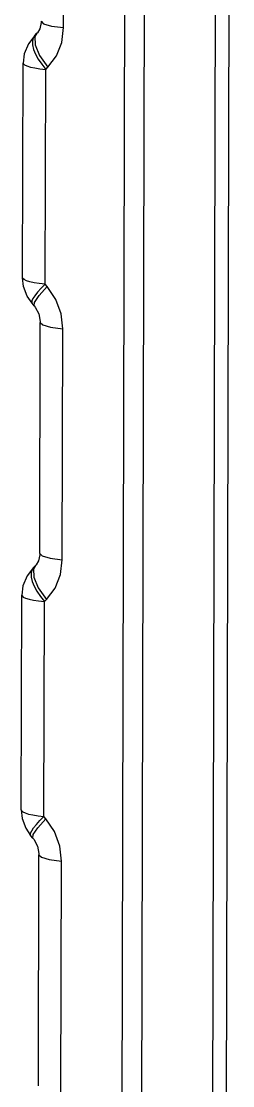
# Model space of a CAD drawing. Extents: x 2468 to 2936, y 274 to 599.
# Drawn here: x 2808.7 to 2813.01, y 462.63 to 484.35 of the extents above; entities that cross this region are included whole.
import ezdxf

# ---------------------------------------------------------------- set-up
doc = ezdxf.new("R2010")
doc.units = 0
doc.header["$LTSCALE"] = 30.734
doc.layers.get('0').update_dxf_attribs({"linetype": 'CONTINUOUS'})

# ---------------------------------------------------------------- blocks, each defined once
blk = doc.blocks.new('A$C3CCE6F4D')
at = {"color": 7, "linetype": 'Continuous'}
for p, q in [((7.661, 96.966), (7.447, 10.948)), ((8.009, 97.093), (7.794, 11.075)), ((5.643, 10.723), (5.851, 94.052)), ((5.138, 10.716), (5.346, 93.865)), ((3.696, 57.701), (3.711, 63.591)), ((2.961, 57.503), (2.919, 57.439)), ((2.961, 57.503), (3.016, 57.558)), ((3.015, 57.558), (2.967, 57.475)), ((2.967, 57.475), (2.972, 57.261)), ((2.654, 51.32), (2.667, 56.798)), ((3.227, 51.158), (3.241, 56.636)), ((3.241, 56.636), (3.296, 56.691)), ((3.282, 51.094), (3.227, 51.158)), ((2.946, 50.606), (2.892, 50.67)), ((2.946, 50.606), (2.956, 50.691)), ((2.946, 50.606), (2.972, 50.574)), ((3.089, 44.287), (3.103, 50.178)), ((3.662, 44.126), (3.677, 50.016)), ((2.927, 43.928), (2.885, 43.863)), ((2.927, 43.928), (2.982, 43.983)), ((2.982, 43.982), (2.934, 43.9)), ((2.934, 43.9), (2.938, 43.686)), ((2.62, 37.745), (2.634, 43.223)), ((3.194, 37.583), (3.207, 43.061)), ((3.207, 43.061), (3.262, 43.116)), ((3.248, 37.519), (3.194, 37.583)), ((2.856, 37.153), (2.884, 37.213)), ((2.913, 37.03), (2.858, 37.095)), ((2.913, 37.03), (2.922, 37.116)), ((2.913, 37.03), (2.938, 36.999)), ((3.055, 30.712), (3.069, 36.602)), ((3.628, 30.551), (3.643, 36.441))]:
    blk.add_line(p, q, dxfattribs=at)
for points in [[(3.122, 57.863), (3.122, 57.83), (3.089, 57.674)], [(3.122, 57.863), (3.184, 57.801), (3.385, 57.742), (3.696, 57.701)], [(3.089, 57.674), (3.028, 57.571), (3.015, 57.558)], [(3.296, 56.691), (3.513, 56.979), (3.649, 57.323), (3.696, 57.701)], [(2.961, 57.503), (2.799, 57.291), (2.696, 57.034), (2.667, 56.798)], [(2.919, 57.439), (2.901, 57.357), (2.906, 57.259), (2.934, 57.147), (2.982, 57.026), (3.052, 56.898), (3.139, 56.766), (3.241, 56.636)], [(2.972, 57.261), (3.087, 56.986), (3.296, 56.691)], [(2.667, 56.798), (2.672, 56.781), (2.703, 56.751), (2.764, 56.722), (2.85, 56.695), (2.961, 56.672), (3.093, 56.652), (3.241, 56.636)], [(2.892, 50.67), (2.768, 50.853), (2.678, 51.098), (2.654, 51.32)], [(3.227, 51.158), (3.078, 51.174), (2.946, 51.194), (2.835, 51.218), (2.749, 51.244), (2.689, 51.273), (2.658, 51.303), (2.654, 51.32)], [(3.227, 51.158), (3.124, 51.051), (3.036, 50.951), (2.966, 50.862), (2.917, 50.788), (2.89, 50.728), (2.884, 50.686), (2.892, 50.67)], [(2.956, 50.691), (3.072, 50.864), (3.282, 51.094)], [(3.677, 50.016), (3.632, 50.401), (3.498, 50.769), (3.282, 51.094)], [(2.972, 50.574), (3.064, 50.4), (3.103, 50.206), (3.103, 50.178)], [(3.103, 50.178), (3.165, 50.116), (3.366, 50.057), (3.677, 50.016)], [(3.089, 44.287), (3.088, 44.255), (3.055, 44.099)], [(3.089, 44.287), (3.151, 44.226), (3.352, 44.167), (3.662, 44.126)], [(3.055, 44.099), (2.994, 43.996), (2.982, 43.982)], [(3.262, 43.116), (3.479, 43.403), (3.615, 43.748), (3.662, 44.126)], [(2.927, 43.928), (2.765, 43.715), (2.662, 43.459), (2.634, 43.223)], [(2.885, 43.863), (2.867, 43.782), (2.872, 43.684), (2.9, 43.572), (2.949, 43.451), (3.018, 43.323), (3.105, 43.191), (3.207, 43.061)], [(2.938, 43.686), (3.053, 43.411), (3.262, 43.116)], [(2.634, 43.223), (2.638, 43.206), (2.669, 43.176), (2.73, 43.147), (2.816, 43.12), (2.927, 43.097), (3.059, 43.077), (3.207, 43.061)], [(2.62, 37.745), (2.644, 37.525), (2.733, 37.28), (2.858, 37.095)], [(2.62, 37.745), (2.624, 37.728), (2.656, 37.698), (2.716, 37.669), (2.802, 37.642), (2.913, 37.619), (3.045, 37.599), (3.194, 37.583)], [(2.884, 37.213), (2.933, 37.288), (3.003, 37.377), (3.091, 37.476), (3.194, 37.583)], [(2.922, 37.116), (3.038, 37.289), (3.248, 37.519)], [(3.643, 36.441), (3.598, 36.826), (3.464, 37.194), (3.248, 37.519)], [(2.858, 37.095), (2.851, 37.111), (2.856, 37.153)], [(2.938, 36.999), (3.031, 36.824), (3.069, 36.631), (3.069, 36.602)], [(3.069, 36.602), (3.131, 36.541), (3.332, 36.482), (3.643, 36.441)]]:
    blk.add_lwpolyline(points, dxfattribs=at)

msp = doc.modelspace()

# ---------------------------------------------------------------- block references
at = {"xscale": 0.8, "yscale": 0.8, "zscale": 0.8}
msp.add_blockref('A$C3CCE6F4D', (2806.602, 438.058), dxfattribs=at)

doc.saveas('drawing.dxf')
